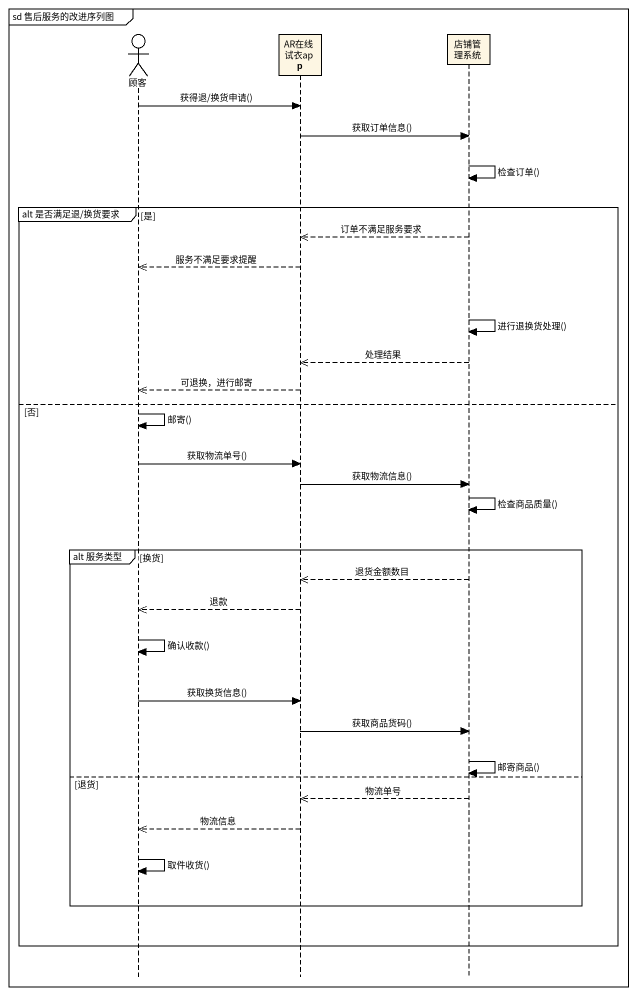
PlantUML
@startuml
mainframe sd 售后服务的改进序列图
hide footbox
actor 顾客
participant AR在线试衣app
participant 店铺管理系统

顾客 -> AR在线试衣app : 获得退/换货申请()
AR在线试衣app -> 店铺管理系统 : 获取订单信息()
店铺管理系统 -> 店铺管理系统 : 检查订单()
group alt 是否满足退/换货要求 [是]
  店铺管理系统 -->> AR在线试衣app : 订单不满足服务要求
  AR在线试衣app -->> 顾客 : 服务不满足要求提醒
  店铺管理系统 -> 店铺管理系统 : 进行退换货处理()
  店铺管理系统 -->> AR在线试衣app : 处理结果
  AR在线试衣app -->> 顾客 : 可退换，进行邮寄
else 否
  顾客 -> 顾客 : 邮寄()
  顾客 -> AR在线试衣app : 获取物流单号()
  AR在线试衣app -> 店铺管理系统 : 获取物流信息()
  店铺管理系统 -> 店铺管理系统 : 检查商品质量()
  group alt 服务类型 [换货]
    店铺管理系统 -->> AR在线试衣app : 退货金额数目
    AR在线试衣app -->> 顾客 : 退款
    顾客 -> 顾客 : 确认收款()
    顾客 -> AR在线试衣app : 获取换货信息()
    AR在线试衣app -> 店铺管理系统 : 获取商品货码()
    店铺管理系统 -> 店铺管理系统 : 邮寄商品()
  else 退货
    店铺管理系统 -->> AR在线试衣app : 物流单号
    AR在线试衣app -->> 顾客 : 物流信息
    顾客 -> 顾客 : 取件收货()
  end
end
@enduml
